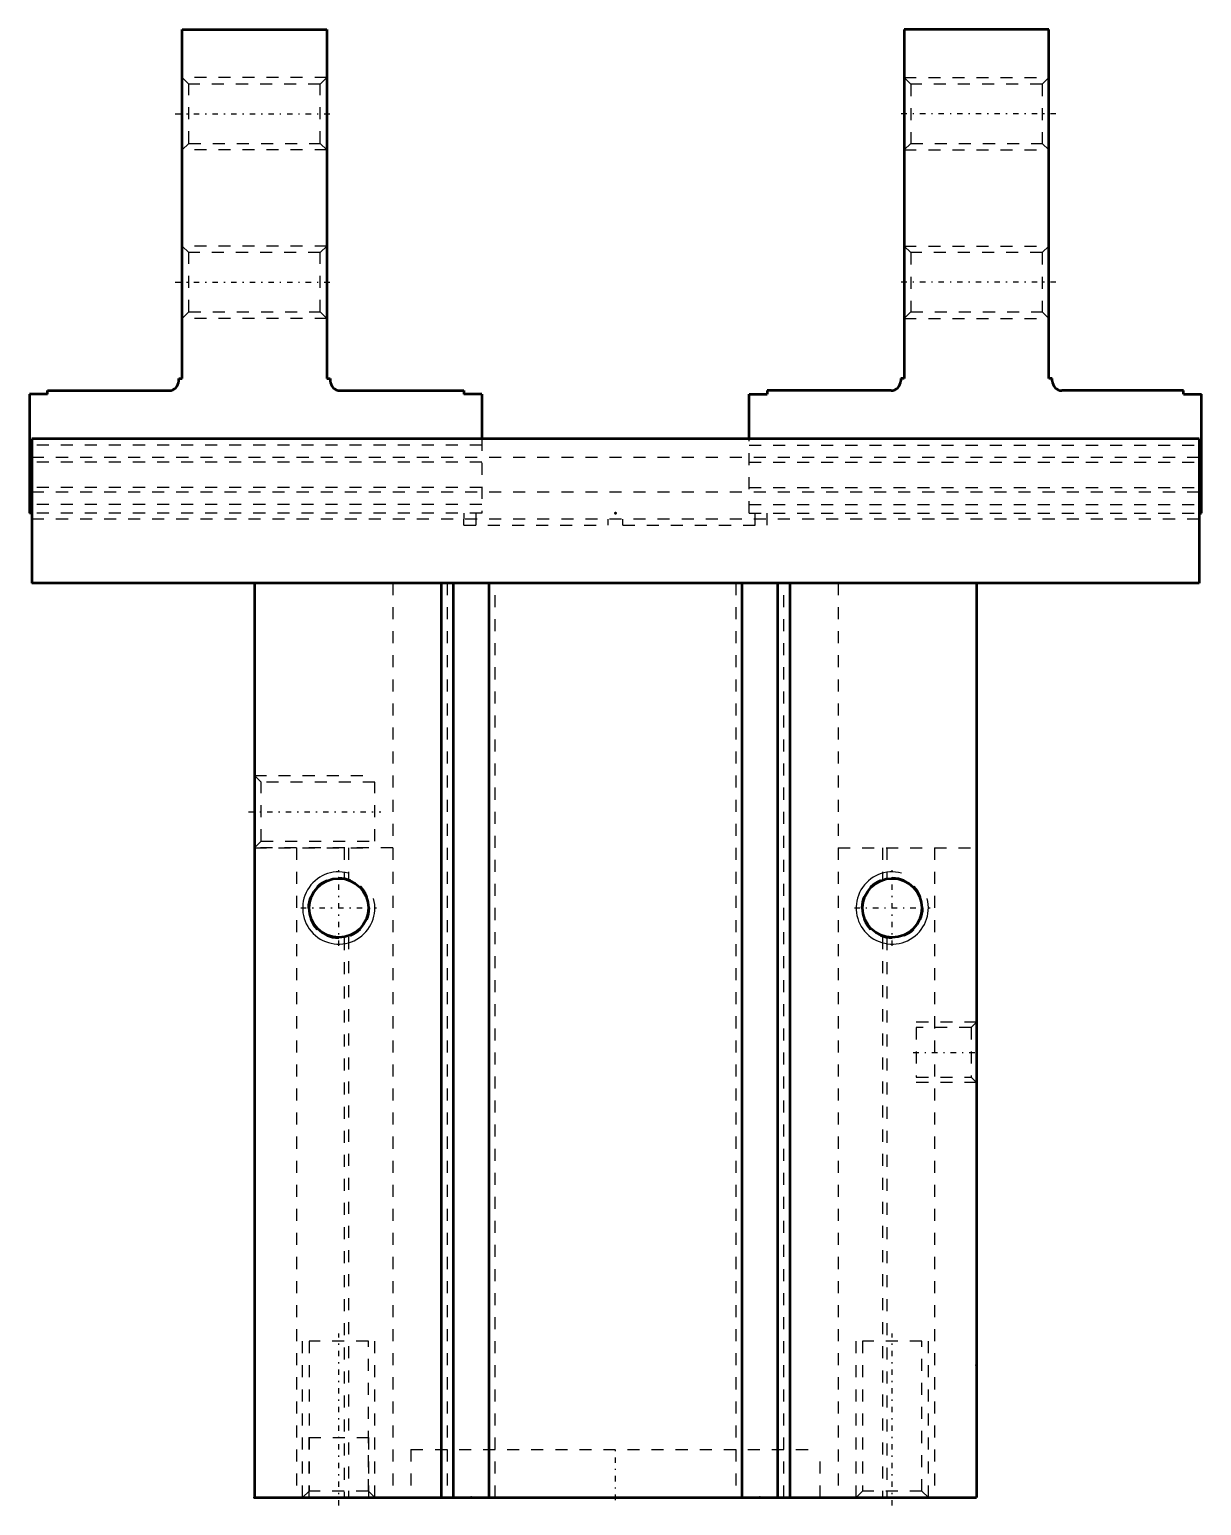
# Model space of a CAD drawing. Header units: millimetres. Extents: x -49 to 49, y -1 to 122.
import ezdxf

# ---------------------------------------------------------------- set-up
doc = ezdxf.new("R2010")
doc.units = ezdxf.units.MM
doc.linetypes.add('Center', pattern=[1.5, 0.45, -0.5, 0.05, -0.5])
doc.linetypes.add('Dashed', pattern=[2, 1, -1])
for name, color, linetype, lineweight in [('2d ConnectionPoints', 7, 'Continuous', 50), ('AM_0', 7, 'Continuous', 50), ('AM_4', 3, 'Continuous', 25), ('AM_5', 3, 'Continuous', 25), ('AM_7', 7, 'Center', 25), ('AM_9', 6, 'Dashed', 25)]:
    doc.layers.add(name, color=color, linetype=linetype, lineweight=lineweight)

# ---------------------------------------------------------------- blocks, each defined once
blk = doc.blocks.new('1_MHZ2_32S_Finger_0__1_0_in_MHZ2_32S_48_0__5')
at = {"layer": 'AM_0'}
for p, q in [((-36, 93), (-36, 122)), ((-36, 122), (-24, 122)), ((-24, 122), (-24, 93)), ((-47.2, 92), (-37.1, 92)), ((-47.2, 91.7), (-47.2, 92)), ((-36.3, 93), (-36, 93)), ((-36.3, 92.8), (-36.3, 93)), ((-24, 93), (-23.7, 93)), ((-23.7, 93), (-23.7, 92.8)), ((-22.9, 92), (-12.6, 92)), ((-12.6, 92), (-12.6, 91.7)), ((-48.7, 91.7), (-48.7, 81.8)), ((-47.2, 91.7), (-48.7, 91.7)), ((-11.1, 91.7), (-12.6, 91.7)), ((-11.1, 91.7), (-11.1, 88)), ((-48.5, 87.47), (-48.7, 87.47)), ((-48.5, 82.53), (-48.7, 82.53)), ((-48.5, 81.8), (-48.7, 81.8))]:
    blk.add_line(p, q, dxfattribs=at)
for centre, start, end in [((-37.1, 92.8), 270, 0), ((-22.9, 92.8), 180, 270)]:
    blk.add_arc(centre, 0.8, start, end, dxfattribs=at)
at = {"layer": 'AM_4'}
for p, q in [((-48.5, 86.06), (-48.7, 86.06)), ((-48.5, 83.94), (-48.7, 83.94))]:
    blk.add_line(p, q, dxfattribs=at)
at = {"layer": 'AM_5', "linetype": 'Dashed'}
for p, q in [((-24, 118), (-36, 118)), ((-24, 112), (-36, 112)), ((-24, 104), (-36, 104)), ((-24, 98), (-36, 98))]:
    blk.add_line(p, q, dxfattribs=at)
at = {"layer": 'AM_7'}
for p, q in [((-36.6, 115), (-23.4, 115)), ((-36.6, 101), (-23.4, 101))]:
    blk.add_line(p, q, dxfattribs=at)
at = {"layer": 'AM_9'}
for p, q in [((-35.46, 117.46), (-36, 118)), ((-24, 118), (-24.54, 117.46)), ((-24.54, 117.46), (-35.46, 117.46)), ((-35.46, 112.54), (-35.46, 117.46)), ((-24.54, 112.54), (-24.54, 117.46)), ((-36, 112), (-35.46, 112.54)), ((-35.46, 112.54), (-24.54, 112.54)), ((-24.54, 112.54), (-24, 112)), ((-35.46, 103.46), (-36, 104)), ((-24.54, 103.46), (-35.46, 103.46)), ((-35.46, 98.54), (-35.46, 103.46)), ((-24, 104), (-24.54, 103.46)), ((-24.54, 98.54), (-24.54, 103.46)), ((-36, 98), (-35.46, 98.54)), ((-35.46, 98.54), (-24.54, 98.54)), ((-24.54, 98.54), (-24, 98)), ((-11.1, 87.47), (-48.5, 87.47)), ((-11.1, 88), (-11.1, 81.8)), ((-11.1, 86.06), (-48.5, 86.06)), ((-11.1, 83.94), (-48.5, 83.94)), ((-11.1, 82.53), (-48.5, 82.53)), ((-11.1, 81.8), (-48.5, 81.8)), ((-12.6, 81.8), (-12.6, 81.3)), ((-11.6, 81.8), (-11.6, 80.8))]:
    blk.add_line(p, q, dxfattribs=at)
blk = doc.blocks.new('2_MHZ2_32S_Finger_0__2_0_in_MHZ2_32S_48_0__5')
at = {"layer": 'AM_0'}
for p, q in [((36, 122), (24, 122)), ((24, 122), (24, 93)), ((36, 93), (36, 122)), ((22.9, 92), (12.6, 92)), ((12.6, 92), (12.6, 91.7)), ((24, 93), (23.7, 93)), ((23.7, 93), (23.7, 92.8)), ((36.3, 93), (36, 93)), ((36.3, 92.8), (36.3, 93)), ((47.2, 92), (37.1, 92)), ((47.2, 91.7), (47.2, 92)), ((11.1, 88), (11.1, 91.7)), ((11.1, 91.7), (12.6, 91.7)), ((47.2, 91.7), (48.7, 91.7)), ((48.7, 81.8), (48.7, 91.7)), ((48.5, 87.47), (48.7, 87.47)), ((48.5, 82.53), (48.7, 82.53)), ((48.5, 81.8), (48.7, 81.8))]:
    blk.add_line(p, q, dxfattribs=at)
for centre, start, end in [((22.9, 92.8), 270, 0), ((37.1, 92.8), 180, 270)]:
    blk.add_arc(centre, 0.8, start, end, dxfattribs=at)
at = {"layer": 'AM_4'}
for p, q in [((48.5, 86.06), (48.7, 86.06)), ((48.5, 83.94), (48.7, 83.94))]:
    blk.add_line(p, q, dxfattribs=at)
at = {"layer": 'AM_5', "linetype": 'Dashed'}
for p, q in [((24, 118), (36, 118)), ((24, 112), (36, 112)), ((24, 104), (36, 104)), ((24, 98), (36, 98))]:
    blk.add_line(p, q, dxfattribs=at)
at = {"layer": 'AM_7'}
for p, q in [((36.6, 115), (23.4, 115)), ((36.6, 101), (23.4, 101))]:
    blk.add_line(p, q, dxfattribs=at)
at = {"layer": 'AM_9'}
for p, q in [((24.54, 117.46), (24, 118)), ((36, 118), (35.46, 117.46)), ((35.46, 117.46), (24.54, 117.46)), ((24.54, 117.46), (24.54, 112.54)), ((35.46, 117.46), (35.46, 112.54)), ((24, 112), (24.54, 112.54)), ((24.54, 112.54), (35.46, 112.54)), ((35.46, 112.54), (36, 112)), ((24.54, 103.46), (24, 104)), ((35.46, 103.46), (24.54, 103.46)), ((24.54, 103.46), (24.54, 98.54)), ((36, 104), (35.46, 103.46)), ((35.46, 103.46), (35.46, 98.54)), ((24, 98), (24.54, 98.54)), ((24.54, 98.54), (35.46, 98.54)), ((35.46, 98.54), (36, 98)), ((11.1, 81.8), (11.1, 88)), ((11.1, 87.47), (48.5, 87.47)), ((11.1, 86.06), (48.5, 86.06)), ((11.1, 83.94), (48.5, 83.94)), ((11.1, 82.53), (48.5, 82.53)), ((11.1, 81.8), (48.5, 81.8)), ((11.6, 80.8), (11.6, 81.8)), ((12.6, 81.3), (12.6, 81.8))]:
    blk.add_line(p, q, dxfattribs=at)
blk = doc.blocks.new('3_MHZ2_32S_Body_0__0_in_MHZ2_32S_48_0__5')
at = {"layer": 'AM_0'}
for p, q in [((-48.5, 88), (-48.5, 76)), ((48.5, 88), (-48.5, 88)), ((48.5, 88), (48.5, 76)), ((48.5, 76), (-48.5, 76)), ((-30, 76), (-30, 0)), ((-14.5, 76), (-14.5, 0)), ((-13.5, 76), (-13.5, 0)), ((-10.5, 0), (-10.5, 76)), ((10.5, 76), (10.5, 0)), ((13.5, 0), (13.5, 76)), ((14.5, 76), (14.5, 0)), ((30, 76), (30, 0)), ((-30, 0), (30, 0))]:
    blk.add_line(p, q, dxfattribs=at)
for centre in [(-23, 49), (23, 49)]:
    blk.add_circle(centre, 2.46, dxfattribs=at)
at = {"layer": 'AM_5', "linetype": 'Dashed'}
for p, q in [((-30, 60), (-20, 60)), ((-30, 54), (-20, 54)), ((30, 39.5), (25, 39.5)), ((30, 34.5), (25, 34.5)), ((-26, 0), (-26, 13)), ((-20, 0), (-20, 13)), ((20, 0), (20, 13)), ((26, 0), (26, 13))]:
    blk.add_line(p, q, dxfattribs=at)
at = {"layer": 'AM_5'}
for centre in [(-23, 49), (23, 49)]:
    blk.add_arc(centre, 3, 75, 15, dxfattribs=at)
at = {"layer": 'AM_7'}
for p, q in [((-30.5, 57), (-19.5, 57)), ((-23, 45.85), (-23, 52.15)), ((23, 45.85), (23, 52.15)), ((-26.15, 49), (-19.85, 49)), ((19.85, 49), (26.15, 49)), ((24.75, 37), (30.25, 37)), ((-23, -0.65), (-23, 13.65)), ((23, -0.65), (23, 13.65)), ((0, -0.2), (0, 4.2))]:
    blk.add_line(p, q, dxfattribs=at)
at = {"layer": 'AM_9'}
for p, q in [((-48.5, 86.45), (48.5, 86.45)), ((48.5, 83.55), (-48.5, 83.55)), ((48.5, 81.3), (-48.5, 81.3)), ((-12.6, 80.8), (-12.6, 81.3)), ((-0.6, 80.8), (-0.6, 81.3)), ((0.6, 80.8), (0.6, 81.3)), ((12.6, 80.8), (12.6, 81.3)), ((-12.6, 80.8), (-0.6, 80.8)), ((0.6, 80.8), (12.6, 80.8)), ((-18.5, 76), (-18.5, 0)), ((-14, 76), (-14, 0)), ((-10, 0), (-10, 76)), ((10, 76), (10, 0)), ((14, 0), (14, 76)), ((18.5, 76), (18.5, 0)), ((-29.46, 59.46), (-30, 60)), ((-20, 59.46), (-29.46, 59.46)), ((-29.46, 54.54), (-29.46, 59.46)), ((-20, 54.54), (-20, 59.46)), ((-30, 54), (-29.46, 54.54)), ((-18.5, 54), (-30, 54)), ((-29.46, 54.54), (-20, 54.54)), ((-26.5, 54), (-26.5, 0)), ((-22.55, 54), (-22.55, 51.51)), ((-22.2, 54), (-22.2, 51.42)), ((18.5, 54), (30, 54)), ((22.2, 54), (22.2, 51.42)), ((22.55, 54), (22.55, 51.51)), ((26.5, 54), (26.5, 0)), ((-22.55, 46.49), (-22.55, 0)), ((-22.2, 46.58), (-22.2, 0)), ((22.2, 46.58), (22.2, 0)), ((22.55, 46.49), (22.55, 0)), ((30, 39.5), (29.57, 39.07)), ((29.57, 39.07), (25, 39.07)), ((25, 39.07), (25, 34.93)), ((29.57, 39.07), (29.57, 34.93)), ((25, 34.93), (29.57, 34.93)), ((29.57, 34.93), (30, 34.5)), ((-25.46, 13), (-25.46, 0.54)), ((-20.54, 13), (-25.46, 13)), ((-20.54, 0.54), (-20.54, 13)), ((20.54, 13), (20.54, 0.54)), ((25.46, 13), (20.54, 13)), ((25.46, 0.54), (25.46, 13)), ((-25.5, 5), (-25.5, 0)), ((-25.5, 5), (-20.5, 5)), ((-20.5, 0), (-20.5, 5)), ((-17, 4), (-17, 0)), ((-17, 4), (17, 4)), ((17, 0), (17, 4)), ((-25.46, 0.54), (-26, 0)), ((-20.54, 0.54), (-25.46, 0.54)), ((-20, 0), (-20.54, 0.54)), ((20.54, 0.54), (20, 0)), ((25.46, 0.54), (20.54, 0.54)), ((26, 0), (25.46, 0.54))]:
    blk.add_line(p, q, dxfattribs=at)
for centre in [(-23, 49), (23, 49)]:
    blk.add_circle(centre, 2.55, dxfattribs=at)

msp = doc.modelspace()

# ---------------------------------------------------------------- linework, layer by layer
at = {"layer": '2d ConnectionPoints'}
for p in [(0, 81.8), (0, 81.8), (0, 81.8), (30, 11), (-30, 0), (-12, 0), (0, 0), (12, 0)]:
    msp.add_point(p, dxfattribs=at)

# ---------------------------------------------------------------- block references
for name in ['1_MHZ2_32S_Finger_0__1_0_in_MHZ2_32S_48_0__5', '2_MHZ2_32S_Finger_0__2_0_in_MHZ2_32S_48_0__5', '3_MHZ2_32S_Body_0__0_in_MHZ2_32S_48_0__5']:
    msp.add_blockref(name, (0, 0))

doc.saveas('drawing.dxf')
